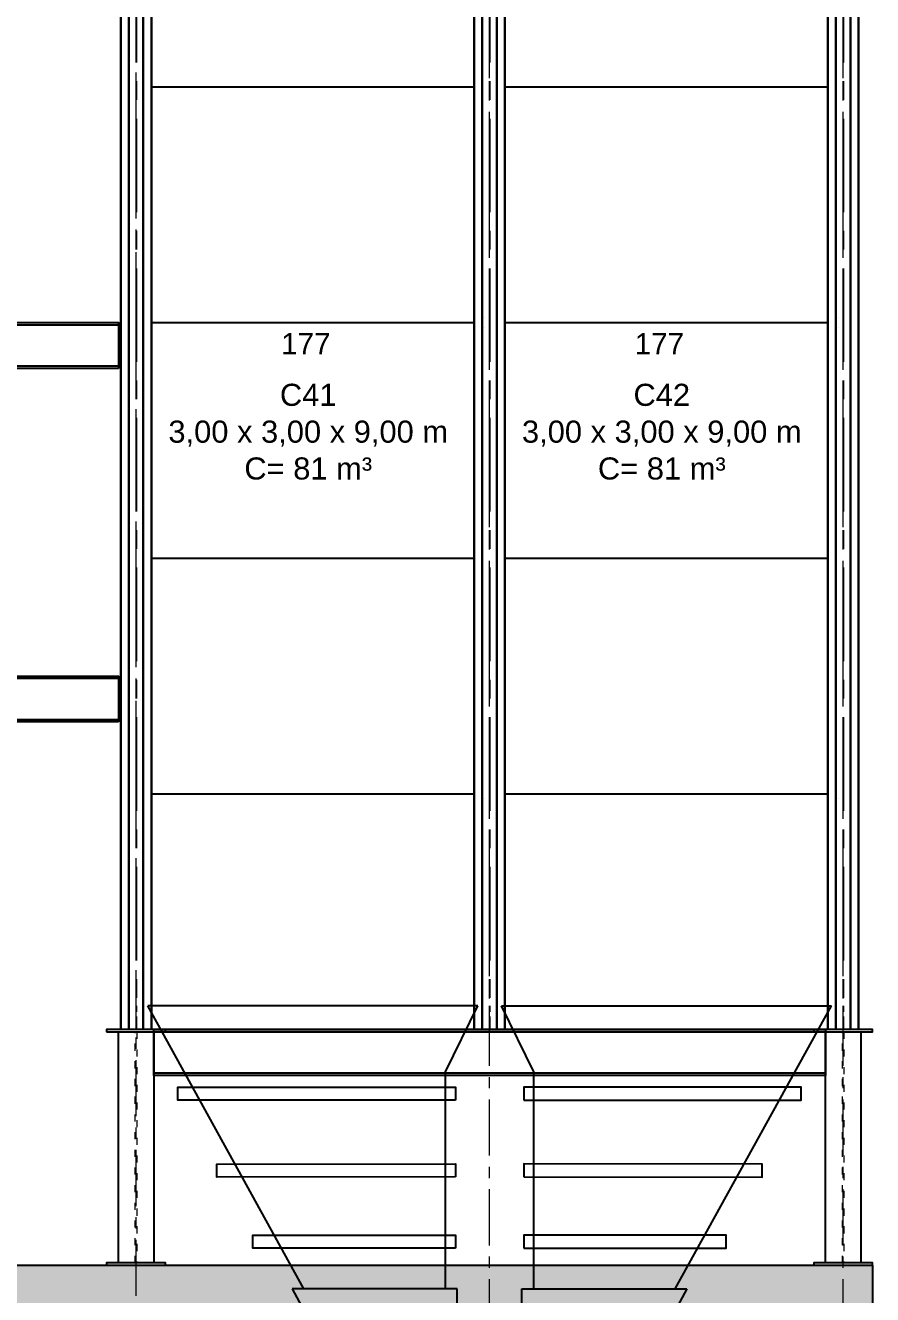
# Model space of a CAD drawing. Header units: millimetres. Extents: x 3220 to 226993, y 817 to 176024.
# Drawn here: x 166369 to 173558, y 145694 to 156466 of the extents above; entities that cross this region are included whole.
import ezdxf

# ---------------------------------------------------------------- set-up
doc = ezdxf.new("R2010")
doc.units = ezdxf.units.MM
doc.linetypes.add('ACAD_ISO03W100', pattern=[30, 12, -18])
doc.linetypes.add('AXES', pattern=[50.8, 31.75, -6.35, 6.35, -6.35])
for name, color, linetype, lineweight in [('Axe', 1, 'AXES', 9), ('Cache', 3, 'ACAD_ISO03W100', 13), ('DESSIN', 7, 'Continuous', 25)]:
    doc.layers.add(name, color=color, linetype=linetype, lineweight=lineweight)
doc.layers.add('Repère', color=76, linetype='Continuous')
doc.styles.add('ARIAL_BOLD', font='arial.ttf')
doc.styles.get("Standard").update_dxf_attribs({"font": 'arial.ttf'})

# ---------------------------------------------------------------- blocks, each defined once
blk = doc.blocks.new('cel3x3x9')
at = {"layer": 'Axe', "lineweight": -3, "ltscale": 25}
for p, q in [((0, 9000), (0, 0)), ((3000, 9000), (3000, 0))]:
    blk.add_line(p, q, dxfattribs=at)
at = {"layer": 'DESSIN', "color": 4}
for p, q in [((3130, 9000), (-130, 9000)), ((-130, 0), (-130, 9000)), ((-130, 8988), (-130, 0)), ((-62, 0), (-62, 9000)), ((-62, 8988), (-62, 0)), ((62, 0), (62, 9000)), ((62, 8988), (62, 0)), ((130, 0), (130, 9000)), ((130, 8988), (130, 0)), ((2870, 0), (2870, 9000)), ((2870, 8988), (2870, 0)), ((2938, 0), (2938, 9000)), ((2938, 8988), (2938, 0)), ((3062, 0), (3062, 9000)), ((3062, 8988), (3062, 0)), ((3130, 0), (3130, 9000)), ((3130, 8988), (3130, 0)), ((130, 8000), (2870, 8000)), ((130, 6000), (2870, 6000)), ((130, 4000), (2870, 4000)), ((130, 2000), (2870, 2000)), ((3130, 0), (-130, 0)), ((2910, 0), (90, 0))]:
    blk.add_line(p, q, dxfattribs=at)
at = {"layer": 'DESSIN'}
for p, q in [((2959, 6040), (2959, 6040)), ((2959, 5960), (2959, 5960)), ((2959, 1960), (2959, 1960))]:
    blk.add_line(p, q, dxfattribs=at)
blk = doc.blocks.new('section 1-2')
h = blk.add_hatch()
h.set_pattern_fill('AR-CONC', color=256, scale=3)
h.set_pattern_definition([(50, (0, 2000), (546.554, -47.817), [57.15, -628.65]), (355, (0, 2000), (-105.73, 573.17), [45.72, -502.922]), (100.4514, (45.55, 1996), (440.824, 525.353), [48.57, -534.271]), (46.1842, (0, 2152.4), (813.237, -126.127), [85.725, -942.975]), (96.6356, (67.8, 2141.9), (712.212, 742.278), [72.855, -801.407]), (351.184, (0, 2152.4), (712.212, 742.278), [68.58, -754.38]), (21, (76.2, 2114.3), (454.843, -306.7956), [57.15, -628.65]), (326, (76.2, 2114.3), (185.406, 552.564), [45.72, -502.92]), (71.4514, (114.1, 2088.73), (640.249, 245.768), [48.57, -534.27]), (37.5, (0, 2000), (9.2658, 253.6651), [0, -496.824, 0, -510.54, 0, -504.825]), (7.5, (0, 2000), (200.459, 300.5417), [0, -291.084, 0, -485.394, 0, -192.405]), (327.5, (-169.93, 2000), (406.7718, -17.1862), [0, -190.5, 0, -594.36, 0, -788.67]), (317.5, (-246.13, 2000), (444.3875, 76.2795), [0, -247.65, 0, -394.716, 0, -560.07])])
h.paths.add_polyline_path([(0, 9500), (-250, 9500), (-250, 5000), (0, 5000)])
h.paths.add_polyline_path([(250, 9500), (0, 9500), (0, 5000), (250, 5000)])
h.paths.add_polyline_path([(0, 10000), (-250, 10000), (-250, 9500), (0, 9500)])
h.paths.add_polyline_path([(3000, 10000), (0, 10000), (0, 9500), (250, 9500), (3000, 9500)])
h.paths.add_polyline_path([(6000, 10000), (3000, 10000), (3000, 9500), (6000, 9500)])
h.paths.add_polyline_path([(9000, 10000), (6000, 10000), (6000, 9500), (9000, 9500)])
h.paths.add_polyline_path([(12000, 10000), (9000, 10000), (9000, 9500), (12000, 9500)])
h.paths.add_polyline_path([(15000, 10000), (12000, 10000), (12000, 9500), (15000, 9500)])
h.paths.add_polyline_path([(24000, 10000), (15000, 10000), (15000, 9500), (15250, 9500), (17750, 9500), (24000, 9500)])
h.paths.add_polyline_path([(24000, 9500), (23750, 9500), (23750, 5000), (24000, 5000)])
h.paths.add_polyline_path([(24250, 9500), (24000, 9500), (24000, 5000), (24250, 5000)])
h.paths.add_polyline_path([(24250, 10000), (24000, 10000), (24000, 9500), (24250, 9500)])
for points in [[(17850, 17610), (12150, 17610), (12150, 18000), (17850, 18000)], [(12150, 17981), (17850, 17981), (17850, 17629), (12150, 17629)], [(17850, 14610), (12150, 14610), (12150, 15000), (17850, 15000)], [(12150, 14981), (17850, 14981), (17850, 14629), (12150, 14629)], [(17750, 11980), (18250, 11980), (18250, 12000), (17750, 12000)], [(18150, 10020), (17850, 10020), (17850, 11980), (18150, 11980)], [(23850, 11610), (18150, 11610), (18150, 12000), (23850, 12000)], [(18150, 11981), (23850, 11981), (23850, 11629), (18150, 11629)], [(23750, 11980), (24250, 11980), (24250, 12000), (23750, 12000)], [(24150, 10020), (23850, 10020), (23850, 11980), (24150, 11980)], [(17750, 10000), (18250, 10000), (18250, 10020), (17750, 10020)], [(23750, 10000), (24250, 10000), (24250, 10020), (23750, 10020)]]:
    blk.add_lwpolyline(points, close=True)
blk.add_lwpolyline([(-250, 5000), (-250, 10000), (24250, 10000), (24250, 4000)])
at = {"layer": 'Axe', "ltscale": 15}
for p, q in [((18000, -5500), (18000, 33324)), ((21000, -500), (21000, 33324)), ((24000, -500), (24000, 33324))]:
    blk.add_line(p, q, dxfattribs=at)
at = {"layer": 'Cache', "ltscale": 5}
for points in [[(17994, 11980), (18006, 11980), (18006, 10020), (17994, 10020)], [(23994, 11980), (24006, 11980), (24006, 10020), (23994, 10020)]]:
    blk.add_lwpolyline(points, close=True, dxfattribs=at)
for p in [(18000, 12000), (21000, 12000)]:
    blk.add_blockref('cel3x3x9', p)
blk = doc.blocks.new('cone produit finie')
at = {"color": 1}
for p, q in [((-3000, 0), (-3000, -50)), ((0, 0), (0, -50))]:
    blk.add_line(p, q, dxfattribs=at)
at = {"color": 4}
for p, q in [((-100, 0), (-2900, 0)), ((-1575, -2400), (-2900, 0)), ((-375, -560), (-100, 0)), ((-375, -1845), (-375, -560)), ((-375, -2400), (-375, -1845)), ((-275, -2400), (-1675, -2400)), ((-1675, -2400), (-675, -4250)), ((-275, -4250), (-275, -2400)), ((-675, -4290), (-675, -4250)), ((-275, -4250), (-675, -4250)), ((-275, -4290), (-275, -4250))]:
    blk.add_line(p, q, dxfattribs=at)
for points in [[(-290, -800), (-2645, -800), (-2645, -690), (-290, -690)], [(-290, -1450), (-2313, -1453), (-2313, -1343), (-290, -1340)], [(-290, -2055), (-2008, -2055), (-2008, -1945), (-290, -1945)], [(-200, -2655), (-1618, -2655), (-1618, -2545), (-200, -2545)], [(-200, -3155), (-1366, -3155), (-1366, -3045), (-200, -3045)], [(-200, -3655), (-1114, -3655), (-1114, -3545), (-200, -3545)], [(-200, -4300), (-750, -4300), (-750, -4290), (-200, -4290)]]:
    blk.add_lwpolyline(points, close=True, dxfattribs=at)

msp = doc.modelspace()

# ---------------------------------------------------------------- block references
for name, p in [('section 1-2', (149308.2, 135943.7)), ('cone produit finie', (170308.2, 148143.7))]:
    msp.add_blockref(name, p)
at = {"xscale": -1}
msp.add_blockref('cone produit finie', (170308.2, 148143.7), dxfattribs=at)

# ---------------------------------------------------------------- texts
at = {"color": 30, "char_height": 187.5, "width": 3156.781, "attachment_point": 5, "style": 'ARIAL_BOLD'}
for s, insert in [('C41\\P3,00 x 3,00 x 9,00 m\\PC= 81 m³', (168769.4, 153016.4)), ('C42\\P3,00 x 3,00 x 9,00 m\\PC= 81 m³', (171769.4, 153016.4))]:
    msp.add_mtext(s, dxfattribs=dict(at, insert=insert))
at = {"layer": 'Repère', "char_height": 180, "attachment_point": 1}
for insert in [(168539.2, 153853.9), (171539.2, 153853.9)]:
    msp.add_mtext_dynamic_manual_height_columns('177', width=631.382, gutter_width=12.5, heights=[0], dxfattribs=dict(at, insert=insert))

doc.saveas('drawing.dxf')
